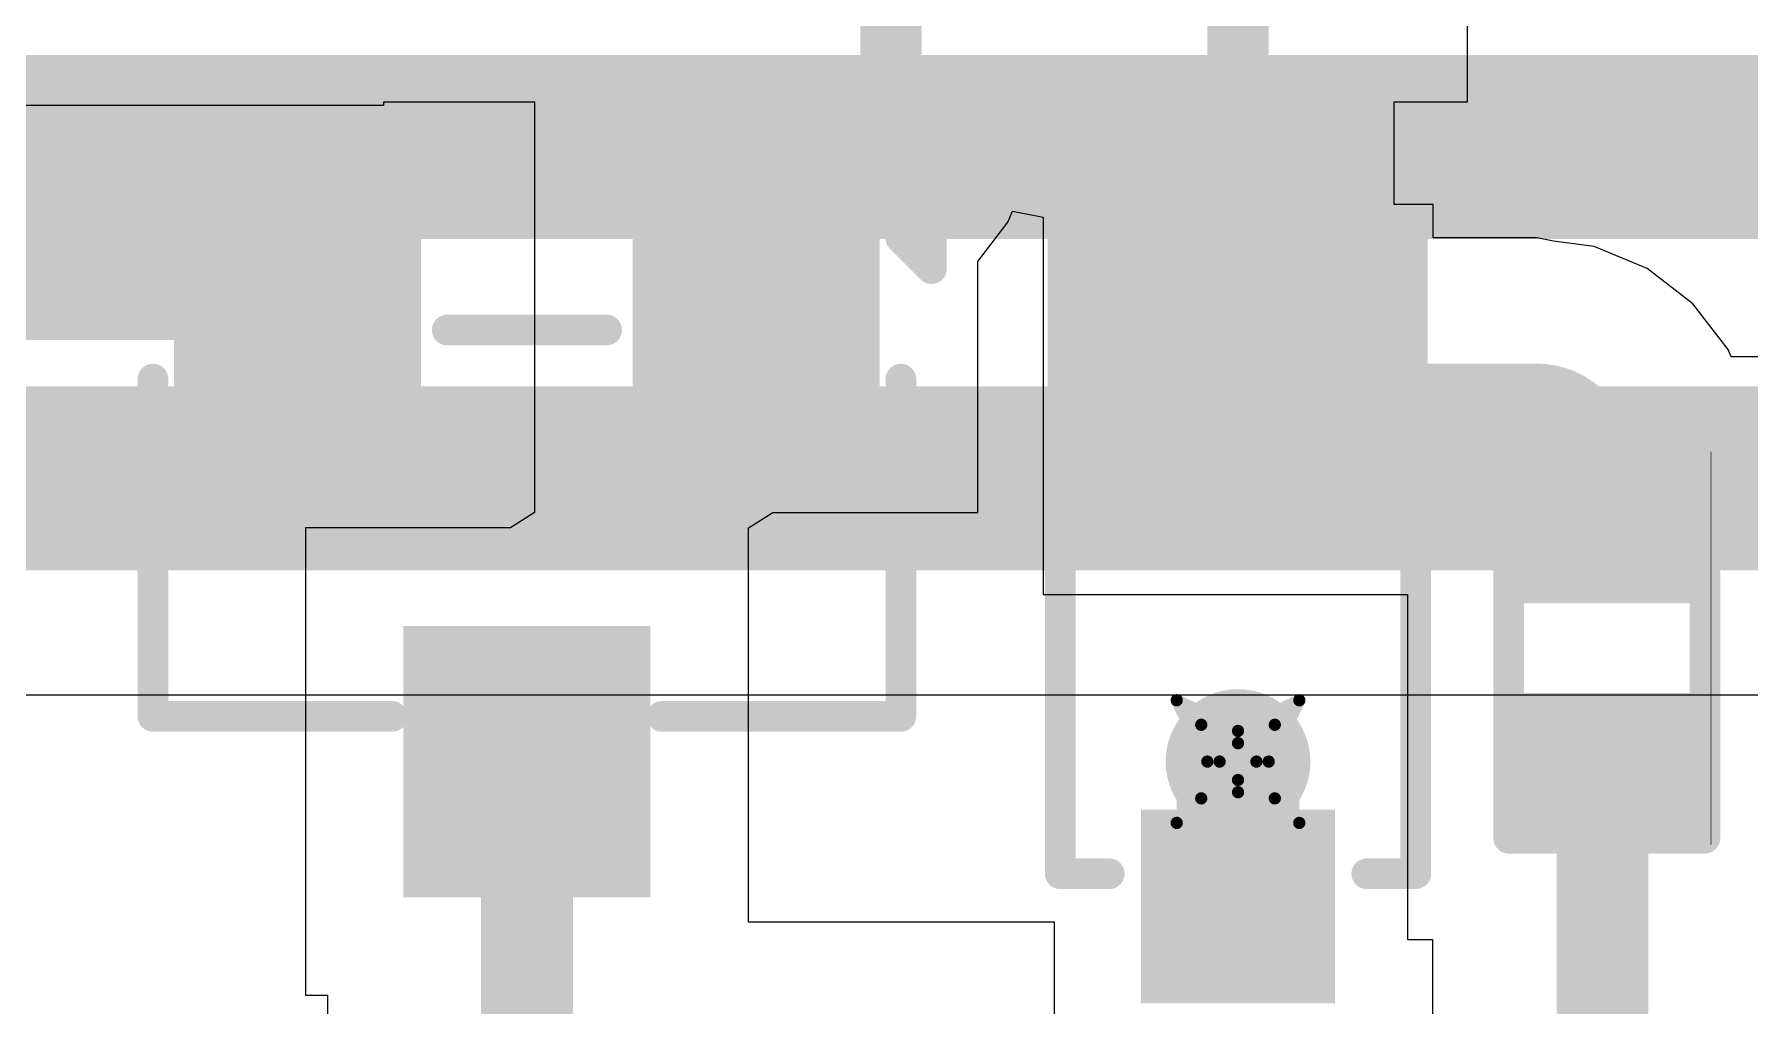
# Model space of a CAD drawing. Header units: inches. Extents: x -2 to 5376, y -4 to 5426.
# Drawn here: x 37.77 to 44.88, y 74.2 to 78.22 of the extents above; entities that cross this region are included whole.
import ezdxf

# ---------------------------------------------------------------- set-up
doc = ezdxf.new("R2010")
doc.units = ezdxf.units.IN
for name, color, linetype in [('Bottom Layer', 5, 'Continuous'), ('Drill Drawing', 1, 'Continuous'), ('Layer 1', 16, 'Continuous'), ('Layer 2', 76, 'Continuous'), ('Top Layer', 1, 'Continuous'), ('Top Overlay', 2, 'Continuous'), ('Top Paste', 8, 'Continuous'), ('Top Solder', 216, 'Continuous'), ('Via Holes', 16, 'Continuous')]:
    doc.layers.add(name, color=color, linetype=linetype)

# ---------------------------------------------------------------- blocks, each defined once
blk = doc.blocks.new('SOT_23_16')
at = {"layer": 'Top Layer'}
for points in [[(-0.41000045, 1.46000089), (0.41000045, 1.46000089), (0.41000045, 0.54000019), (-0.41000045, 0.54000019)], [(-1.36000109, -0.54000019), (-0.54000019, -0.54000019), (-0.54000019, -1.46000089), (-1.36000109, -1.46000089)], [(0.54000019, -0.54000019), (1.36000109, -0.54000019), (1.36000109, -1.46000089), (0.54000019, -1.46000089)]]:
    blk.add_hatch(color=1, dxfattribs=at).paths.add_polyline_path(points)
at = {"layer": 'Top Paste'}
for points in [[(-0.41000045, 1.46000089), (0.41000045, 1.46000089), (0.41000045, 0.54000019), (-0.41000045, 0.54000019)], [(-1.36000109, -0.54000019), (-0.54000019, -0.54000019), (-0.54000019, -1.46000089), (-1.36000109, -1.46000089)], [(0.54000019, -0.54000019), (1.36000109, -0.54000019), (1.36000109, -1.46000089), (0.54000019, -1.46000089)]]:
    blk.add_hatch(color=8, dxfattribs=at).paths.add_polyline_path(points)
at = {"layer": 'Top Solder'}
for points in [[(-0.51160045, 1.56160089), (0.51160045, 1.56160089), (0.51160045, 0.43840019), (-0.51160045, 0.43840019)], [(-1.46160109, -0.43840019), (-0.43840019, -0.43840019), (-0.43840019, -1.56160089), (-1.46160109, -1.56160089)], [(0.43840019, -0.43840019), (1.46160109, -0.43840019), (1.46160109, -1.56160089), (0.43840019, -1.56160089)]]:
    blk.add_hatch(color=216, dxfattribs=at).paths.add_polyline_path(points)
at = {"layer": 'Top Overlay'}
for points in [[(-0.5588, 0.8128, 0.127, 0.127, 0), (-1.5494, 0.8128, 0.127, 0.127, 0)], [(-1.5494, 0.8128, 0.127, 0.127, 0), (-1.5494, -0.5841999999999999, 0.127, 0.127, 0)], [(1.5494, 0.8128, 0.127, 0.127, 0), (0.5588, 0.8128, 0.127, 0.127, 0)], [(1.5494, 0.8128, 0.127, 0.127, 0), (1.5494, -0.5841999999999999, 0.127, 0.127, 0)], [(0.3302, -0.7874, 0.127, 0.127, 0), (-0.3302, -0.7874, 0.127, 0.127, 0)], [(-1.6764, -1.0414, 0.127, 0.127, 0), (-1.6764, -1.2954, 0.127, 0.127, 0)], [(-1.5494, -1.1684, 0.127, 0.127, 0), (-1.6764, -1.0414, 0.127, 0.127, 0)], [(-1.5494, -1.1684, 0.127, 0.127, 0), (-1.6764, -1.2954, 0.127, 0.127, 0)]]:
    blk.add_lwpolyline(points, format="xyseb", dxfattribs=at)
for points in [[(-1.58115, 0.8128, 0.0635, 0.0635, 1), (-1.51765, 0.8128, 0.0635, 0.0635, 1)], [(-1.58115, 0.8128, 0.0635, 0.0635, 1), (-1.51765, 0.8128, 0.0635, 0.0635, 1)], [(-0.5905499999999999, 0.8128, 0.0635, 0.0635, 1), (-0.52705, 0.8128, 0.0635, 0.0635, 1)], [(0.52705, 0.8128, 0.0635, 0.0635, 1), (0.5905499999999999, 0.8128, 0.0635, 0.0635, 1)], [(1.51765, 0.8128, 0.0635, 0.0635, 1), (1.58115, 0.8128, 0.0635, 0.0635, 1)], [(1.51765, 0.8128, 0.0635, 0.0635, 1), (1.58115, 0.8128, 0.0635, 0.0635, 1)], [(-1.58115, -0.5841999999999999, 0.0635, 0.0635, 1), (-1.51765, -0.5841999999999999, 0.0635, 0.0635, 1)], [(1.51765, -0.5841999999999999, 0.0635, 0.0635, 1), (1.58115, -0.5841999999999999, 0.0635, 0.0635, 1)], [(-0.36195, -0.7874, 0.0635, 0.0635, 1), (-0.29845, -0.7874, 0.0635, 0.0635, 1)], [(0.29845, -0.7874, 0.0635, 0.0635, 1), (0.36195, -0.7874, 0.0635, 0.0635, 1)], [(-1.70815, -1.0414, 0.0635, 0.0635, 1), (-1.64465, -1.0414, 0.0635, 0.0635, 1)], [(-1.70815, -1.0414, 0.0635, 0.0635, 1), (-1.64465, -1.0414, 0.0635, 0.0635, 1)], [(-1.58115, -1.1684, 0.0635, 0.0635, 1), (-1.51765, -1.1684, 0.0635, 0.0635, 1)], [(-1.58115, -1.1684, 0.0635, 0.0635, 1), (-1.51765, -1.1684, 0.0635, 0.0635, 1)], [(-1.70815, -1.2954, 0.0635, 0.0635, 1), (-1.64465, -1.2954, 0.0635, 0.0635, 1)], [(-1.70815, -1.2954, 0.0635, 0.0635, 1), (-1.64465, -1.2954, 0.0635, 0.0635, 1)]]:
    blk.add_lwpolyline(points, format="xyseb", close=True, dxfattribs=at)
blk = doc.blocks.new('SOD323F_19')
at = {"layer": 'Top Layer'}
for points in [[(-1.34999984, 0.2999994), (-0.75000104, 0.2999994), (-0.75000104, -0.2999994), (-1.34999984, -0.2999994)], [(0.75000104, 0.2999994), (1.34999984, 0.2999994), (1.34999984, -0.2999994), (0.75000104, -0.2999994)]]:
    blk.add_hatch(color=1, dxfattribs=at).paths.add_polyline_path(points)
at = {"layer": 'Top Overlay'}
for points in [[(0.9884409999999999, 0.38190932), (2.1082, 0.38190932), (2.1082, 0.78830932), (0.9884409999999999, 0.78830932)], [(1.4224, -0.4064), (2.1082, -0.4064), (2.1082, 0.4571999999999999), (1.4224, 0.4571999999999999)], [(0.9884409999999999, -0.78649068), (2.1082, -0.78649068), (2.1082, -0.38009068), (0.9884409999999999, -0.38009068)]]:
    blk.add_hatch(color=2, dxfattribs=at).paths.add_polyline_path(points)
at = {"layer": 'Top Paste'}
for points in [[(-1.34999984, 0.2999994), (-0.75000104, 0.2999994), (-0.75000104, -0.2999994), (-1.34999984, -0.2999994)], [(0.75000104, 0.2999994), (1.34999984, 0.2999994), (1.34999984, -0.2999994), (0.75000104, -0.2999994)]]:
    blk.add_hatch(color=8, dxfattribs=at).paths.add_polyline_path(points)
at = {"layer": 'Top Solder'}
for points in [[(-1.45159984, 0.4015993999999999), (-0.64840104, 0.4015993999999999), (-0.64840104, -0.4015993999999999), (-1.45159984, -0.4015993999999999)], [(0.64840104, 0.4015993999999999), (1.45159984, 0.4015993999999999), (1.45159984, -0.4015993999999999), (0.64840104, -0.4015993999999999)]]:
    blk.add_hatch(color=216, dxfattribs=at).paths.add_polyline_path(points)
at = {"layer": 'Top Overlay'}
for points in [[(-0.9143999999999999, 0.7366, 0.127, 0.127, 0), (-0.9143999999999999, 0.5334, 0.127, 0.127, 0)], [(-0.9143999999999999, 0.7366, 0.127, 0.127, 0), (0.9884409999999999, 0.7366, 0.127, 0.127, 0)], [(-0.9143999999999999, -0.5334, 0.127, 0.127, 0), (-0.9143999999999999, -0.7366, 0.127, 0.127, 0)], [(-0.9143999999999999, -0.7366, 0.127, 0.127, 0), (0.9884409999999999, -0.7366, 0.127, 0.127, 0)]]:
    blk.add_lwpolyline(points, format="xyseb", dxfattribs=at)
for points in [[(-0.9461499999999999, 0.7366, 0.0635, 0.0635, 1), (-0.88265, 0.7366, 0.0635, 0.0635, 1)], [(-0.9461499999999999, 0.7366, 0.0635, 0.0635, 1), (-0.88265, 0.7366, 0.0635, 0.0635, 1)], [(0.9566909999999998, 0.7366, 0.0635, 0.0635, 1), (1.020191, 0.7366, 0.0635, 0.0635, 1)], [(-0.9461499999999999, 0.5334, 0.0635, 0.0635, 1), (-0.88265, 0.5334, 0.0635, 0.0635, 1)], [(-0.9461499999999999, -0.5334, 0.0635, 0.0635, 1), (-0.88265, -0.5334, 0.0635, 0.0635, 1)], [(-0.9461499999999999, -0.7366, 0.0635, 0.0635, 1), (-0.88265, -0.7366, 0.0635, 0.0635, 1)], [(-0.9461499999999999, -0.7366, 0.0635, 0.0635, 1), (-0.88265, -0.7366, 0.0635, 0.0635, 1)], [(0.9566909999999998, -0.7366, 0.0635, 0.0635, 1), (1.020191, -0.7366, 0.0635, 0.0635, 1)]]:
    blk.add_lwpolyline(points, format="xyseb", close=True, dxfattribs=at)
blk = doc.blocks.new('R___0402_83')
at = {"layer": 'Top Layer'}
for points in [[(-0.6985, -0.3175), (-0.6985, 0.3175), (-0.2412999999999999, 0.3175), (-0.2413, -0.3175)], [(0.2412999999999999, -0.3175), (0.2413, 0.3175), (0.6985, 0.3175), (0.6985, -0.3175)]]:
    blk.add_hatch(color=1, dxfattribs=at).paths.add_polyline_path(points)
at = {"layer": 'Top Paste'}
for points in [[(-0.6985, -0.3175), (-0.6985, 0.3175), (-0.2412999999999999, 0.3175), (-0.2413, -0.3175)], [(0.2412999999999999, -0.3175), (0.2413, 0.3175), (0.6985, 0.3175), (0.6985, -0.3175)]]:
    blk.add_hatch(color=8, dxfattribs=at).paths.add_polyline_path(points)
at = {"layer": 'Top Solder'}
for points in [[(-0.75350116, -0.37250116), (-0.75350116, 0.37250116), (-0.1862988399999999, 0.37250116), (-0.18629884, -0.37250116)], [(0.1862988399999999, -0.37250116), (0.18629884, 0.37250116), (0.75350116, 0.37250116), (0.75350116, -0.37250116)]]:
    blk.add_hatch(color=216, dxfattribs=at).paths.add_polyline_path(points)
at = {"layer": 'Top Overlay'}
for points in [[(-0.7874, 0.4064, 0.127, 0.127, 0), (0.7874, 0.4064, 0.127, 0.127, 0)], [(-0.7874, 0.4064, 0.127, 0.127, 0), (-0.7874, -0.4064, 0.127, 0.127, 0)], [(0.7874, 0.4064, 0.127, 0.127, 0), (0.7874, -0.4064, 0.127, 0.127, 0)], [(-0.7874, -0.4064, 0.127, 0.127, 0), (0.7874, -0.4064, 0.127, 0.127, 0)], [(-0.8128, -0.4318, 0.0032258, 0.0032258, 0), (0.8128, -0.4318, 0.0032258, 0.0032258, 0)]]:
    blk.add_lwpolyline(points, format="xyseb", dxfattribs=at)
for points in [[(-0.8191499999999999, 0.4064, 0.0635, 0.0635, 1), (-0.7556499999999999, 0.4064, 0.0635, 0.0635, 1)], [(-0.8191499999999999, 0.4064, 0.0635, 0.0635, 1), (-0.7556499999999999, 0.4064, 0.0635, 0.0635, 1)], [(0.7556499999999999, 0.4064, 0.0635, 0.0635, 1), (0.8191499999999999, 0.4064, 0.0635, 0.0635, 1)], [(0.7556499999999999, 0.4064, 0.0635, 0.0635, 1), (0.8191499999999999, 0.4064, 0.0635, 0.0635, 1)], [(-0.8191499999999999, -0.4064, 0.0635, 0.0635, 1), (-0.7556499999999999, -0.4064, 0.0635, 0.0635, 1)], [(-0.8191499999999999, -0.4064, 0.0635, 0.0635, 1), (-0.7556499999999999, -0.4064, 0.0635, 0.0635, 1)], [(0.7556499999999999, -0.4064, 0.0635, 0.0635, 1), (0.8191499999999999, -0.4064, 0.0635, 0.0635, 1)], [(0.7556499999999999, -0.4064, 0.0635, 0.0635, 1), (0.8191499999999999, -0.4064, 0.0635, 0.0635, 1)], [(-0.81360518, -0.4318, 0.0016129, 0.0016129, 1), (-0.8119948199999999, -0.4318, 0.0016129, 0.0016129, 1)], [(0.8119948199999999, -0.4318, 0.0016129, 0.0016129, 1), (0.81360518, -0.4318, 0.0016129, 0.0016129, 1)]]:
    blk.add_lwpolyline(points, format="xyseb", close=True, dxfattribs=at)

msp = doc.modelspace()

# ---------------------------------------------------------------- hatches: boundary and pattern name
at = {"layer": 'Bottom Layer'}
h = msp.add_hatch(color=5, dxfattribs=at)
edge = h.paths.add_edge_path()
edge.add_arc((42.7619414, 75.20694381999999), 0.2999994, 0, 360)
at = {"layer": 'Layer 1'}
h = msp.add_hatch(color=16, dxfattribs=at)
edge = h.paths.add_edge_path()
edge.add_arc((42.7619414, 75.20694381999999), 0.2999994, 0, 360)
at = {"layer": 'Layer 2'}
h = msp.add_hatch(color=76, dxfattribs=at)
edge = h.paths.add_edge_path()
edge.add_arc((42.7619414, 75.20694381999999), 0.2999994, 0, 360)
at = {"layer": 'Top Layer'}
h = msp.add_hatch(color=1, dxfattribs=at)
edge = h.paths.add_edge_path()
edge.add_arc((42.7619414, 75.20694381999999), 0.2999994, 0, 360)
at = {"layer": 'Via Holes'}
h = msp.add_hatch(color=7, dxfattribs=at)
edge = h.paths.add_edge_path()
edge.add_arc((42.7619414, 75.20694381999999), 0.1499997, 0, 360)

# ---------------------------------------------------------------- linework, layer by layer
at = {"layer": 'Drill Drawing'}
for points in [[(42.50794139999999, 75.46094382, 0.0508, 0.0508, 0), (42.7619414, 75.33394381999999, 0.0508, 0.0508, 0)], [(42.50794139999999, 75.46094382, 0.0508, 0.0508, 0), (42.6349414, 75.20694381999999, 0.0508, 0.0508, 0)], [(42.7619414, 75.33394381999999, 0.0508, 0.0508, 0), (43.0159414, 75.46094382, 0.0508, 0.0508, 0)], [(42.8889414, 75.20694381999999, 0.0508, 0.0508, 0), (43.0159414, 75.46094382, 0.0508, 0.0508, 0)], [(42.6095414, 75.35934381999999, 0.0508, 0.0508, 0), (42.7619414, 75.28314381999999, 0.0508, 0.0508, 0)], [(42.6095414, 75.35934381999999, 0.0508, 0.0508, 0), (42.6857414, 75.20694381999999, 0.0508, 0.0508, 0)], [(42.7619414, 75.28314381999999, 0.0508, 0.0508, 0), (42.9143414, 75.35934381999999, 0.0508, 0.0508, 0)], [(42.8381414, 75.20694381999999, 0.0508, 0.0508, 0), (42.9143414, 75.35934381999999, 0.0508, 0.0508, 0)], [(42.50794139999999, 74.95294381999999, 0.0508, 0.0508, 0), (42.6349414, 75.20694381999999, 0.0508, 0.0508, 0)], [(42.6095414, 75.05454381999999, 0.0508, 0.0508, 0), (42.6857414, 75.20694381999999, 0.0508, 0.0508, 0)], [(42.8381414, 75.20694381999999, 0.0508, 0.0508, 0), (42.9143414, 75.05454381999999, 0.0508, 0.0508, 0)], [(42.8889414, 75.20694381999999, 0.0508, 0.0508, 0), (43.0159414, 74.95294381999999, 0.0508, 0.0508, 0)], [(42.6095414, 75.05454381999999, 0.0508, 0.0508, 0), (42.7619414, 75.13074381999999, 0.0508, 0.0508, 0)], [(42.7619414, 75.13074381999999, 0.0508, 0.0508, 0), (42.9143414, 75.05454381999999, 0.0508, 0.0508, 0)], [(42.50794139999999, 74.95294381999999, 0.0508, 0.0508, 0), (42.7619414, 75.07994382, 0.0508, 0.0508, 0)], [(42.7619414, 75.07994382, 0.0508, 0.0508, 0), (43.0159414, 74.95294381999999, 0.0508, 0.0508, 0)]]:
    msp.add_lwpolyline(points, format="xyseb", dxfattribs=at)
for points in [[(42.4952414, 75.46094382, 0.0254, 0.0254, 1), (42.5206414, 75.46094382, 0.0254, 0.0254, 1)], [(42.4952414, 75.46094382, 0.0254, 0.0254, 1), (42.5206414, 75.46094382, 0.0254, 0.0254, 1)], [(43.0032414, 75.46094382, 0.0254, 0.0254, 1), (43.0286414, 75.46094382, 0.0254, 0.0254, 1)], [(43.0032414, 75.46094382, 0.0254, 0.0254, 1), (43.0286414, 75.46094382, 0.0254, 0.0254, 1)], [(42.5968414, 75.35934381999999, 0.0254, 0.0254, 1), (42.62224139999999, 75.35934381999999, 0.0254, 0.0254, 1)], [(42.5968414, 75.35934381999999, 0.0254, 0.0254, 1), (42.62224139999999, 75.35934381999999, 0.0254, 0.0254, 1)], [(42.7492414, 75.33394381999999, 0.0254, 0.0254, 1), (42.77464139999999, 75.33394381999999, 0.0254, 0.0254, 1)], [(42.7492414, 75.33394381999999, 0.0254, 0.0254, 1), (42.77464139999999, 75.33394381999999, 0.0254, 0.0254, 1)], [(42.9016414, 75.35934381999999, 0.0254, 0.0254, 1), (42.92704139999999, 75.35934381999999, 0.0254, 0.0254, 1)], [(42.9016414, 75.35934381999999, 0.0254, 0.0254, 1), (42.92704139999999, 75.35934381999999, 0.0254, 0.0254, 1)], [(42.7492414, 75.28314381999999, 0.0254, 0.0254, 1), (42.77464139999999, 75.28314381999999, 0.0254, 0.0254, 1)], [(42.7492414, 75.28314381999999, 0.0254, 0.0254, 1), (42.77464139999999, 75.28314381999999, 0.0254, 0.0254, 1)], [(42.62224139999999, 75.20694381999999, 0.0254, 0.0254, 1), (42.6476414, 75.20694381999999, 0.0254, 0.0254, 1)], [(42.62224139999999, 75.20694381999999, 0.0254, 0.0254, 1), (42.6476414, 75.20694381999999, 0.0254, 0.0254, 1)], [(42.6730414, 75.20694381999999, 0.0254, 0.0254, 1), (42.6984414, 75.20694381999999, 0.0254, 0.0254, 1)], [(42.6730414, 75.20694381999999, 0.0254, 0.0254, 1), (42.6984414, 75.20694381999999, 0.0254, 0.0254, 1)], [(42.8254414, 75.20694381999999, 0.0254, 0.0254, 1), (42.8508414, 75.20694381999999, 0.0254, 0.0254, 1)], [(42.8254414, 75.20694381999999, 0.0254, 0.0254, 1), (42.8508414, 75.20694381999999, 0.0254, 0.0254, 1)], [(42.8762414, 75.20694381999999, 0.0254, 0.0254, 1), (42.9016414, 75.20694381999999, 0.0254, 0.0254, 1)], [(42.8762414, 75.20694381999999, 0.0254, 0.0254, 1), (42.9016414, 75.20694381999999, 0.0254, 0.0254, 1)], [(42.7492414, 75.13074381999999, 0.0254, 0.0254, 1), (42.77464139999999, 75.13074381999999, 0.0254, 0.0254, 1)], [(42.7492414, 75.13074381999999, 0.0254, 0.0254, 1), (42.77464139999999, 75.13074381999999, 0.0254, 0.0254, 1)], [(42.5968414, 75.05454381999999, 0.0254, 0.0254, 1), (42.62224139999999, 75.05454381999999, 0.0254, 0.0254, 1)], [(42.5968414, 75.05454381999999, 0.0254, 0.0254, 1), (42.62224139999999, 75.05454381999999, 0.0254, 0.0254, 1)], [(42.7492414, 75.07994382, 0.0254, 0.0254, 1), (42.77464139999999, 75.07994382, 0.0254, 0.0254, 1)], [(42.7492414, 75.07994382, 0.0254, 0.0254, 1), (42.77464139999999, 75.07994382, 0.0254, 0.0254, 1)], [(42.9016414, 75.05454381999999, 0.0254, 0.0254, 1), (42.92704139999999, 75.05454381999999, 0.0254, 0.0254, 1)], [(42.9016414, 75.05454381999999, 0.0254, 0.0254, 1), (42.92704139999999, 75.05454381999999, 0.0254, 0.0254, 1)], [(42.4952414, 74.95294381999999, 0.0254, 0.0254, 1), (42.5206414, 74.95294381999999, 0.0254, 0.0254, 1)], [(42.4952414, 74.95294381999999, 0.0254, 0.0254, 1), (42.5206414, 74.95294381999999, 0.0254, 0.0254, 1)], [(43.0032414, 74.95294381999999, 0.0254, 0.0254, 1), (43.0286414, 74.95294381999999, 0.0254, 0.0254, 1)], [(43.0032414, 74.95294381999999, 0.0254, 0.0254, 1), (43.0286414, 74.95294381999999, 0.0254, 0.0254, 1)]]:
    msp.add_lwpolyline(points, format="xyseb", close=True, dxfattribs=at)
at = {"layer": 'Layer 2'}
msp.add_line((25.16192326, 75.48315104), (67.57960068, 75.48315104), dxfattribs=at)
for points in [[(22.72917476, 77.75223464, 0.7619999999999999, 0.7619999999999999, 0), (48.42091408, 77.75223464, 0.7619999999999999, 0.7619999999999999, 0)], [(25.16192326, 76.37982183999999, 0.7619999999999999, 0.7619999999999999, 0), (67.57960068, 76.37982183999999, 0.7619999999999999, 0.7619999999999999, 0)]]:
    msp.add_lwpolyline(points, format="xyseb", dxfattribs=at)
at = {"layer": 'Top Layer'}
for p, q in [((43.71284628, 77.9391761), (43.71284628, 79.4631761)), ((37.3175784, 77.92604938), (39.2225784, 77.92604938)), ((39.2225784, 77.92604938), (39.2225784, 77.9391761)), ((39.2225784, 77.9391761), (39.84755809999999, 77.9391761)), ((39.84755809999999, 77.9391761), (39.84755809999999, 76.23894836)), ((43.40938232, 77.51482083999998), (43.40938232, 77.9391761)), ((43.40938232, 77.9391761), (43.71284628, 77.9391761)), ((41.80788946, 77.44055124), (41.82694708, 77.48655826)), ((41.82694708, 77.48655826), (41.95394708, 77.46129796)), ((43.56994588, 77.51482083999998), (43.40938232, 77.51482083999998)), ((43.56994588, 77.37566948), (43.56994588, 77.51482083999998)), ((41.68355646, 77.27851702), (41.80788946, 77.44055124)), ((41.95394708, 77.46129796), (41.95394708, 75.89882204)), ((44.00046318, 77.37566948), (43.56994588, 77.37566948)), ((44.06911938, 77.3620119), (44.00046318, 77.37566948)), ((44.23716578, 77.3398885), (44.06911938, 77.3620119)), ((44.45773938, 77.24852469999999), (44.23716578, 77.3398885)), ((41.68355646, 76.23894582), (41.68355646, 77.27851702)), ((44.64714971999999, 77.1031859), (44.45773938, 77.24852469999999)), ((44.79248852, 76.91377556), (44.64714971999999, 77.1031859)), ((44.80513264, 76.88324984), (44.79248852, 76.91377556)), ((45.11561716, 76.88324984), (44.80513264, 76.88324984)), ((39.84755809999999, 76.23894836), (39.74706808, 76.1749429)), ((40.73355581999999, 76.17494036), (40.83404583999999, 76.23894582)), ((40.83404583999999, 76.23894582), (41.68355646, 76.23894582)), ((39.74706808, 76.1749429), (38.89755746, 76.1749429)), ((38.89755746, 76.1749429), (38.89755746, 74.23894474)), ((40.73355581999999, 74.5422182), (40.73355581999999, 76.17494036)), ((41.95394708, 75.89882204), (43.46461716, 75.89882204)), ((43.46461716, 75.89882204), (43.46461716, 75.41004984)), ((43.46461716, 75.41004984), (43.46461716, 74.47024984)), ((42.001059, 74.5422182), (40.73355581999999, 74.5422182)), ((42.001059, 73.51814861999999), (42.001059, 74.5422182)), ((43.46461716, 74.47024984), (43.56766496, 74.47024984)), ((43.56766496, 74.47024984), (43.56766496, 73.51814861999999)), ((38.89755746, 74.23894474), (38.98996012, 74.23894474)), ((38.98996012, 74.23894474), (38.98996012, 73.51814861999999))]:
    msp.add_line(p, q, dxfattribs=at)
for points in [[(41.32384166, 78.04234328, 0.254, 0.254, 0), (41.32384166, 78.8281761, 0.254, 0.254, 0)], [(42.7619414, 76.72822855999999, 0.254, 0.254, 0), (42.7619414, 78.8281761, 0.254, 0.254, 0)], [(41.32384166, 78.04234328, 0.254, 0.254, -0.2040036074389563), (41.1525212, 77.63992345999999, 0.254, 0.254, 0)], [(41.04855392, 77.53994652, 0.254, 0.254, 0), (41.1525212, 77.63992345999999, 0.254, 0.254, 0)], [(40.76555219999999, 77.2069449, 0.254, 0.254, 0), (41.04855392, 77.53994652, 0.254, 0.254, 0)], [(37.46920878, 77.2069449, 0.508, 0.508, 0), (38.86555092, 77.2069449, 0.508, 0.508, 0)], [(42.7619414, 76.72822855999999, 0.254, 0.254, 0), (44.00046318, 76.72822855999999, 0.254, 0.254, 0)], [(44.00046318, 76.72822855999999, 0.254, 0.254, -0.4142135623730951), (44.27219237999999, 76.45649936, 0.254, 0.254, 0)], [(44.27219237999999, 76.10646703999998, 0.254, 0.254, 0), (44.27219237999999, 76.45649936, 0.254, 0.254, 0)], [(42.7619414, 74.60682056, 0.508, 0.508, 0), (42.7619414, 75.20694381999999, 0.508, 0.508, 0)], [(39.81545757999999, 73.8056182, 0.3809999999999999, 0.3809999999999999, 0), (39.81545757999999, 75.20694381999999, 0.3809999999999999, 0.3809999999999999, 0)], [(44.27219237999999, 72.97247279999999, 0.3809999999999999, 0.3809999999999999, 0), (44.27219237999999, 75.18892506, 0.3809999999999999, 0.3809999999999999, 0)], [(39.81545757999999, 75.20694381999999, 0.254, 0.254, 0), (39.81555156, 75.20694381999999, 0.254, 0.254, 0)], [(42.7619414, 74.60682056, 0.508, 0.508, 0), (42.76194648, 74.60682056, 0.508, 0.508, 0)]]:
    msp.add_lwpolyline(points, format="xyseb", dxfattribs=at)
for points in [[(41.26034165999999, 78.04234328, 0.127, 0.127, 1), (41.38734166, 78.04234328, 0.127, 0.127, 1)], [(41.26034165999999, 78.04234328, 0.127, 0.127, 1), (41.38734166, 78.04234328, 0.127, 0.127, 1)], [(41.0890212, 77.63992345999999, 0.127, 0.127, 1), (41.2160212, 77.63992345999999, 0.127, 0.127, 1)], [(41.0890212, 77.63992345999999, 0.127, 0.127, 1), (41.2160212, 77.63992345999999, 0.127, 0.127, 1)], [(40.98505392, 77.53994652, 0.127, 0.127, 1), (41.11205392, 77.53994652, 0.127, 0.127, 1)], [(40.98505392, 77.53994652, 0.127, 0.127, 1), (41.11205392, 77.53994652, 0.127, 0.127, 1)], [(38.73855092, 77.2069449, 0.254, 0.254, 1), (38.99255092, 77.2069449, 0.254, 0.254, 1)], [(40.7020522, 77.2069449, 0.127, 0.127, 1), (40.8290522, 77.2069449, 0.127, 0.127, 1)], [(42.6984414, 76.72822855999999, 0.127, 0.127, 1), (42.8254414, 76.72822855999999, 0.127, 0.127, 1)], [(42.6984414, 76.72822855999999, 0.127, 0.127, 1), (42.8254414, 76.72822855999999, 0.127, 0.127, 1)], [(43.93696318, 76.72822855999999, 0.127, 0.127, 1), (44.06396317999999, 76.72822855999999, 0.127, 0.127, 1)], [(43.93696318, 76.72822855999999, 0.127, 0.127, 1), (44.06396317999999, 76.72822855999999, 0.127, 0.127, 1)], [(44.20869238, 76.45649936, 0.127, 0.127, 1), (44.33569238, 76.45649936, 0.127, 0.127, 1)], [(44.20869238, 76.45649936, 0.127, 0.127, 1), (44.33569238, 76.45649936, 0.127, 0.127, 1)], [(44.20869238, 76.10646703999998, 0.127, 0.127, 1), (44.33569238, 76.10646703999998, 0.127, 0.127, 1)], [(42.6349414, 75.20694381999999, 0.254, 0.254, 1), (42.8889414, 75.20694381999999, 0.254, 0.254, 1)], [(39.72020758, 75.20694381999999, 0.1905, 0.1905, 1), (39.91070758, 75.20694381999999, 0.1905, 0.1905, 1)], [(44.17694238, 75.18892506, 0.1905, 0.1905, 1), (44.36744238, 75.18892506, 0.1905, 0.1905, 1)], [(39.75195758, 75.20694381999999, 0.127, 0.127, 1), (39.87895758, 75.20694381999999, 0.127, 0.127, 1)], [(39.75205156, 75.20694381999999, 0.127, 0.127, 1), (39.87905156, 75.20694381999999, 0.127, 0.127, 1)], [(42.6349414, 74.60682056, 0.254, 0.254, 1), (42.8889414, 74.60682056, 0.254, 0.254, 1)], [(42.6349414, 74.60682056, 0.254, 0.254, 1), (42.8889414, 74.60682056, 0.254, 0.254, 1)], [(42.63494648, 74.60682056, 0.254, 0.254, 1), (42.88894647999999, 74.60682056, 0.254, 0.254, 1)]]:
    msp.add_lwpolyline(points, format="xyseb", close=True, dxfattribs=at)

# ---------------------------------------------------------------- block references
for name, p, rotation in [('SOT_23_16', (39.81555664, 76.20694436), 180), ('SOD323F_19', (42.76194648, 75.656821), 90), ('R___0402_83', (44.29011716, 75.67674983999999), 90)]:
    msp.add_blockref(name, p, dxfattribs=dict(rotation=rotation))

doc.saveas('drawing.dxf')
